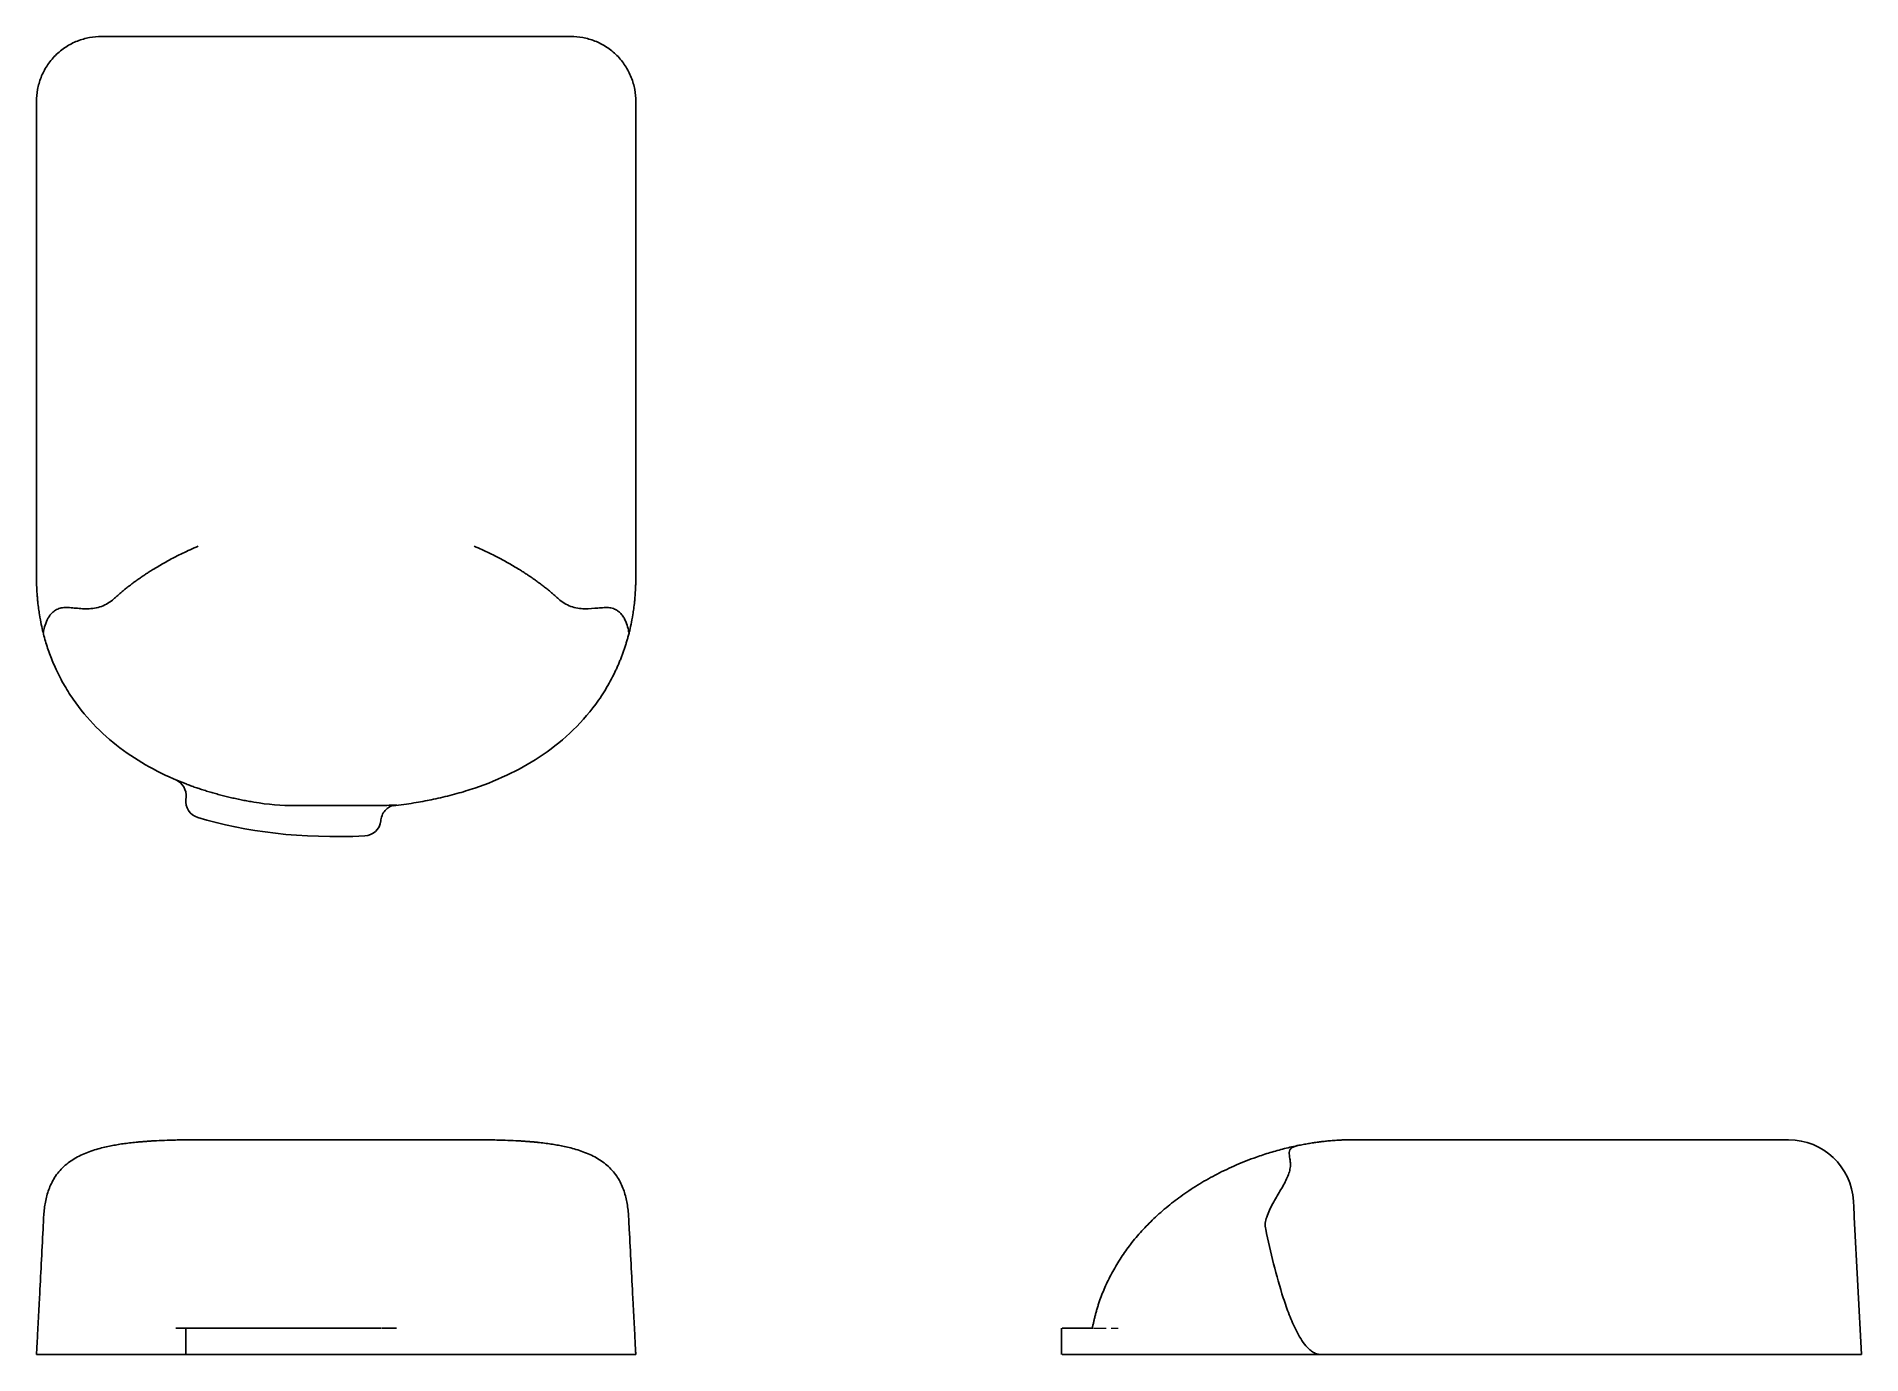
# Model space of a CAD drawing. Header units: millimetres. Extents: x 46 to 273, y 44 to 208.
import ezdxf

# ---------------------------------------------------------------- set-up
doc = ezdxf.new("R2010")
doc.units = ezdxf.units.MM
doc.linetypes.add('HIDDEN', pattern=[1.905, 1.27, -0.635])

msp = doc.modelspace()

# ---------------------------------------------------------------- linework, layer by layer
at = {"color": 7, "linetype": 'Continuous', "lineweight": 25}
for p, q in [((112.48, 208), (54.06, 208)), ((46, 140.76), (46, 199.94)), ((120.54, 140.76), (120.54, 199.94)), ((64.58, 113.13), (64.6, 113.34)), ((78.2, 112.33), (88.34, 112.33)), ((90.69, 112.36), (90.36, 112.29)), ((88.84, 110.55), (88.83, 110.43)), ((100.43, 70.76), (66.11, 70.76)), ((209.6, 70.76), (263.94, 70.76)), ((272.1, 61.15), (273, 44.05)), ((63.33, 47.32), (64.56, 47.32)), ((64.56, 47.32), (64.56, 44.05)), ((64.56, 47.32), (66.05, 47.32)), ((86.82, 47.32), (88.83, 47.32)), ((88.84, 47.32), (88.83, 47.32)), ((173.48, 47.32), (173.48, 44.05)), ((173.56, 47.32), (175.43, 47.32)), ((175.55, 47.32), (175.43, 47.32)), ((64.56, 44.05), (63.33, 44.05)), ((66.05, 44.05), (64.56, 44.05)), ((88.83, 44.05), (86.82, 44.05)), ((88.84, 44.05), (88.83, 44.05)), ((90.69, 44.05), (88.84, 44.05)), ((175.43, 44.05), (173.56, 44.05)), ((175.5, 44.05), (175.43, 44.05)), ((177.36, 44.05), (175.5, 44.05)), ((205.76, 44.05), (264.94, 44.05))]:
    msp.add_line(p, q, dxfattribs=at)
at = {"color": 7, "linetype": 'HIDDEN', "lineweight": 18}
for p, q in [((64.62, 44.05), (64.62, 47.32)), ((175.6, 47.32), (175.87, 47.32)), ((175.55, 44.05), (175.87, 44.05))]:
    msp.add_line(p, q, dxfattribs=at)
at = {"color": 7, "linetype": 'Continuous', "lineweight": 25}
for centre, radius, start, end in [((62.5, 113.59), 2.11, 353.3266, 67.0018), ((66.68, 112.88), 2.11, 173.3266, 252.7977), ((86.73, 110.67), 2.11, 272.5817, 353.3266), ((263.94, 62.69), 8.07, 3, 90)]:
    msp.add_arc(centre, radius, start, end, dxfattribs=at)
for points, knots in [([(46, 199.94), (46, 200.42), (46.04, 200.91), (46.23, 201.91), (46.37, 202.41), (46.76, 203.41), (47.01, 203.89), (47.61, 204.81), (47.96, 205.25), (48.75, 206.03), (49.18, 206.39), (50.11, 206.99), (50.59, 207.24), (51.58, 207.63), (52.09, 207.77), (53.09, 207.96), (53.58, 208), (54.06, 208)], [0, 0, 0, 0, 0.125, 0.125, 0.25, 0.25, 0.375, 0.375, 0.5, 0.5, 0.625, 0.625, 0.75, 0.75, 0.875, 0.875, 1, 1, 1, 1]), ([(112.48, 208), (112.96, 208), (113.45, 207.96), (114.45, 207.77), (114.96, 207.63), (115.95, 207.24), (116.43, 206.99), (117.36, 206.39), (117.79, 206.03), (118.58, 205.25), (118.93, 204.81), (119.53, 203.89), (119.78, 203.41), (120.17, 202.41), (120.32, 201.91), (120.5, 200.91), (120.54, 200.42), (120.54, 199.94)], [0, 0, 0, 0, 0.125, 0.125, 0.25, 0.25, 0.375, 0.375, 0.5, 0.5, 0.625, 0.625, 0.75, 0.75, 0.875, 0.875, 1, 1, 1, 1]), ([(55.62, 138.05), (55.75, 138.17), (56, 138.39), (56.38, 138.72), (56.77, 139.05), (57.16, 139.37), (57.57, 139.69), (57.98, 140), (58.39, 140.3), (58.82, 140.6), (59.25, 140.9), (59.68, 141.19), (60.13, 141.48), (60.86, 141.93), (61.91, 142.55), (63.12, 143.2), (64.19, 143.73), (65.13, 144.17), (65.78, 144.46), (66.11, 144.6)], [0, 0, 0, 0, 0.04083, 0.081774, 0.122844, 0.16405, 0.205403, 0.246913, 0.288587, 0.330436, 0.372466, 0.414686, 0.457102, 0.499721, 0.62342, 0.749798, 0.829952, 0.913291, 1, 1, 1, 1]), ([(110.92, 138.05), (110.8, 138.17), (110.55, 138.39), (110.17, 138.72), (109.79, 139.04), (109.39, 139.36), (108.99, 139.67), (108.58, 139.98), (108.16, 140.29), (107.74, 140.59), (107.31, 140.89), (106.87, 141.18), (106.42, 141.47), (105.68, 141.93), (104.63, 142.55), (103.42, 143.2), (102.34, 143.73), (101.4, 144.18), (100.76, 144.46), (100.43, 144.6)], [0, 0, 0, 0, 0.040296, 0.080797, 0.121515, 0.162462, 0.203651, 0.245094, 0.286802, 0.328787, 0.37106, 0.413633, 0.456517, 0.499722, 0.623355, 0.749798, 0.830844, 0.91423, 1, 1, 1, 1]), ([(46, 140.76), (46, 140.57), (46, 140.39), (46.01, 140.03), (46.01, 139.87), (46.02, 139.55), (46.03, 139.41), (46.04, 139.14), (46.05, 139.01), (46.07, 138.65), (46.09, 138.44), (46.12, 138.05), (46.14, 137.87), (46.19, 137.37), (46.22, 137.08), (46.29, 136.55), (46.33, 136.31), (46.44, 135.63), (46.52, 135.23), (46.67, 134.52), (46.74, 134.19), (46.82, 133.89)], [0, 0, 0, 0, 0.03125, 0.03125, 0.0625, 0.0625, 0.09375, 0.09375, 0.125, 0.125, 0.1875, 0.1875, 0.25, 0.25, 0.375, 0.375, 0.5, 0.5, 0.75, 0.75, 1, 1, 1, 1]), ([(119.73, 133.89), (119.8, 134.19), (119.88, 134.52), (120.03, 135.24), (120.1, 135.63), (120.21, 136.31), (120.25, 136.55), (120.32, 137.09), (120.35, 137.38), (120.41, 137.88), (120.42, 138.06), (120.46, 138.45), (120.47, 138.66), (120.49, 139.02), (120.5, 139.15), (120.51, 139.42), (120.52, 139.56), (120.53, 139.87), (120.53, 140.03), (120.54, 140.38), (120.54, 140.57), (120.54, 140.76)], [0, 0, 0, 0, 0.25, 0.25, 0.5, 0.5, 0.625, 0.625, 0.75, 0.75, 0.8125, 0.8125, 0.875, 0.875, 0.90625, 0.90625, 0.9375, 0.9375, 0.96875, 0.96875, 1, 1, 1, 1]), ([(46.89, 134.02), (46.93, 134.23), (46.98, 134.49), (47.17, 135.06), (47.29, 135.37), (47.55, 135.82), (47.64, 135.97), (47.87, 136.25), (48, 136.38), (48.29, 136.61), (48.45, 136.71), (48.82, 136.86), (49.02, 136.91), (49.46, 136.97), (49.69, 136.97), (50.18, 136.96), (50.43, 136.93), (50.96, 136.88), (51.23, 136.86), (51.78, 136.82), (52.06, 136.81), (52.63, 136.82), (52.92, 136.84), (53.51, 136.94), (53.8, 137.01), (54.36, 137.21), (54.63, 137.35), (55.15, 137.66), (55.39, 137.85), (55.62, 138.05)], [0, 0, 0, 0, 0.125, 0.125, 0.25, 0.25, 0.3125, 0.3125, 0.375, 0.375, 0.4375, 0.4375, 0.5, 0.5, 0.5625, 0.5625, 0.625, 0.625, 0.6875, 0.6875, 0.75, 0.75, 0.8125, 0.8125, 0.875, 0.875, 0.9375, 0.9375, 1, 1, 1, 1]), ([(110.92, 138.05), (111.38, 137.64), (111.89, 137.32), (112.74, 137.01), (113.03, 136.94), (113.6, 136.84), (113.89, 136.82), (114.76, 136.8), (115.31, 136.86), (116.1, 136.93), (116.35, 136.95), (116.84, 136.97), (117.08, 136.97), (117.51, 136.91), (117.71, 136.86), (118.09, 136.71), (118.25, 136.61), (118.54, 136.38), (118.67, 136.25), (118.89, 135.97), (118.99, 135.82), (119.25, 135.37), (119.37, 135.07), (119.56, 134.49), (119.62, 134.23), (119.65, 134.02)], [0, 0, 0, 0, 0.125, 0.125, 0.1875, 0.1875, 0.25, 0.25, 0.375, 0.375, 0.4375, 0.4375, 0.5, 0.5, 0.5625, 0.5625, 0.625, 0.625, 0.6875, 0.6875, 0.75, 0.75, 0.875, 0.875, 1, 1, 1, 1]), ([(46.82, 133.89), (46.83, 133.83), (46.84, 133.82), (46.87, 133.87), (46.88, 133.93), (46.89, 134.02)], [0, 0, 0, 0, 0.5, 0.5, 1, 1, 1, 1]), ([(119.65, 134.02), (119.66, 133.93), (119.67, 133.87), (119.7, 133.82), (119.71, 133.83), (119.73, 133.89)], [0, 0, 0, 0, 0.5, 0.5, 1, 1, 1, 1]), ([(73.05, 112.76), (72.81, 112.8), (72.33, 112.88), (71.63, 113.02), (70.94, 113.16), (70.25, 113.31), (69.58, 113.47), (68.92, 113.64), (68.27, 113.82), (67.63, 114), (67, 114.19), (66.39, 114.39), (65.78, 114.59), (65.18, 114.8), (63.39, 115.47), (60.52, 116.77), (56.74, 119.11), (53.35, 122), (50.93, 124.9), (49.32, 127.48), (48.49, 129.12), (47.94, 130.39), (47.61, 131.26), (47.31, 132.13), (47.04, 133), (46.89, 133.59), (46.82, 133.89)], [0, 0, 0, 0, 0.020823, 0.041369, 0.06164, 0.081643, 0.101381, 0.12086, 0.140082, 0.159053, 0.177778, 0.19626, 0.214504, 0.232515, 0.250296, 0.378145, 0.499874, 0.624941, 0.75002, 0.812434, 0.874911, 0.900491, 0.92577, 0.950769, 0.975506, 1, 1, 1, 1]), ([(119.73, 133.89), (119.69, 133.73), (119.6, 133.41), (119.47, 132.94), (119.33, 132.47), (119.18, 132), (119.02, 131.53), (118.85, 131.06), (118.67, 130.59), (118.48, 130.13), (118.28, 129.66), (117.8, 128.6), (116.95, 126.99), (115.14, 124.26), (112.42, 121.22), (108.63, 118.28), (104.44, 115.97), (100.77, 114.54), (97.69, 113.64), (95.81, 113.2), (94.31, 112.9), (93.19, 112.7), (91.97, 112.51), (91.13, 112.41), (90.69, 112.36)], [0, 0, 0, 0, 0.012202, 0.024463, 0.036786, 0.049173, 0.061627, 0.074151, 0.086748, 0.09942, 0.112171, 0.125004, 0.187657, 0.250113, 0.37474, 0.500236, 0.621088, 0.749304, 0.810611, 0.874685, 0.902489, 0.932584, 0.965055, 1, 1, 1, 1]), ([(88.84, 110.55), (88.87, 110.8), (88.94, 111.03), (89.16, 111.47), (89.3, 111.67), (89.65, 112.01), (89.86, 112.14), (90.3, 112.34), (90.54, 112.4), (90.78, 112.42)], [0, 0, 0, 0, 0.25, 0.25, 0.5, 0.5, 0.75, 0.75, 1, 1, 1, 1]), ([(55.62, 70.08), (55.75, 70.1), (56, 70.15), (56.38, 70.21), (56.77, 70.27), (57.16, 70.32), (57.57, 70.37), (57.98, 70.42), (58.39, 70.46), (58.82, 70.5), (59.25, 70.53), (59.68, 70.57), (60.13, 70.6), (60.86, 70.64), (61.91, 70.69), (63.12, 70.73), (64.19, 70.75), (65.13, 70.76), (65.78, 70.76), (66.11, 70.76)], [0, 0, 0, 0, 0.04083, 0.081774, 0.122844, 0.16405, 0.205403, 0.246913, 0.288587, 0.330436, 0.372466, 0.414686, 0.457102, 0.499721, 0.62342, 0.749798, 0.829952, 0.913291, 1, 1, 1, 1]), ([(110.92, 70.08), (110.8, 70.1), (110.55, 70.15), (110.17, 70.21), (109.79, 70.26), (109.39, 70.32), (108.99, 70.37), (108.58, 70.41), (108.16, 70.46), (107.74, 70.5), (107.31, 70.53), (106.87, 70.57), (106.42, 70.6), (105.68, 70.64), (104.63, 70.69), (103.42, 70.73), (102.34, 70.75), (101.4, 70.76), (100.76, 70.76), (100.43, 70.76)], [0, 0, 0, 0, 0.040296, 0.080797, 0.121515, 0.162462, 0.203651, 0.245094, 0.286802, 0.328787, 0.37106, 0.413633, 0.456517, 0.499722, 0.623355, 0.749798, 0.830844, 0.91423, 1, 1, 1, 1]), ([(203.05, 70.08), (203.17, 70.1), (203.39, 70.15), (203.72, 70.21), (204.04, 70.26), (204.36, 70.32), (204.67, 70.37), (204.98, 70.41), (205.29, 70.46), (205.59, 70.5), (205.89, 70.53), (206.18, 70.57), (206.47, 70.6), (206.93, 70.64), (207.55, 70.69), (208.2, 70.73), (208.73, 70.75), (209.18, 70.76), (209.46, 70.76), (209.6, 70.76)], [0, 0, 0, 0, 0.040296, 0.080797, 0.121515, 0.162462, 0.203651, 0.245094, 0.286802, 0.328787, 0.37106, 0.413633, 0.456517, 0.499722, 0.623355, 0.749798, 0.830844, 0.91423, 1, 1, 1, 1]), ([(46.89, 61.15), (46.93, 61.73), (46.98, 62.28), (47.17, 63.35), (47.29, 63.87), (47.55, 64.63), (47.64, 64.88), (47.87, 65.38), (48, 65.63), (48.29, 66.12), (48.45, 66.37), (48.82, 66.84), (49.02, 67.06), (49.46, 67.49), (49.69, 67.7), (50.18, 68.07), (50.43, 68.24), (50.96, 68.56), (51.23, 68.7), (51.78, 68.97), (52.06, 69.09), (52.63, 69.31), (52.92, 69.41), (53.51, 69.59), (53.8, 69.67), (54.36, 69.82), (54.63, 69.88), (55.15, 69.99), (55.39, 70.04), (55.62, 70.08)], [0, 0, 0, 0, 0.125, 0.125, 0.25, 0.25, 0.3125, 0.3125, 0.375, 0.375, 0.4375, 0.4375, 0.5, 0.5, 0.5625, 0.5625, 0.625, 0.625, 0.6875, 0.6875, 0.75, 0.75, 0.8125, 0.8125, 0.875, 0.875, 0.9375, 0.9375, 1, 1, 1, 1]), ([(110.92, 70.08), (111.38, 70), (111.89, 69.89), (112.74, 69.67), (113.03, 69.59), (113.6, 69.41), (113.89, 69.31), (114.76, 68.98), (115.31, 68.72), (116.1, 68.25), (116.35, 68.08), (116.84, 67.7), (117.08, 67.5), (117.51, 67.07), (117.71, 66.85), (118.09, 66.37), (118.25, 66.13), (118.54, 65.64), (118.67, 65.39), (118.89, 64.89), (118.99, 64.64), (119.25, 63.87), (119.37, 63.36), (119.56, 62.29), (119.62, 61.73), (119.65, 61.15)], [0, 0, 0, 0, 0.125, 0.125, 0.1875, 0.1875, 0.25, 0.25, 0.375, 0.375, 0.4375, 0.4375, 0.5, 0.5, 0.5625, 0.5625, 0.625, 0.625, 0.6875, 0.6875, 0.75, 0.75, 0.875, 0.875, 1, 1, 1, 1]), ([(177.33, 47.32), (177.35, 47.45), (177.41, 47.72), (177.5, 48.13), (177.6, 48.55), (177.71, 48.99), (177.83, 49.44), (177.96, 49.9), (178.11, 50.36), (178.42, 51.27), (178.96, 52.61), (179.84, 54.38), (180.87, 56.1), (182.08, 57.79), (183.43, 59.4), (184.98, 60.99), (186.68, 62.49), (188.58, 63.93), (190.63, 65.28), (192.86, 66.53), (195.22, 67.65), (197.16, 68.42), (198.58, 68.9), (199.45, 69.18), (200.33, 69.43), (201.22, 69.67), (202.13, 69.89), (202.75, 70.02), (203.05, 70.08)], [0, 0, 0, 0, 0.014367, 0.029087, 0.044158, 0.059581, 0.075355, 0.09148, 0.107955, 0.124782, 0.187071, 0.249972, 0.313246, 0.374364, 0.438457, 0.499095, 0.563305, 0.624225, 0.687953, 0.749541, 0.812075, 0.874146, 0.894733, 0.91548, 0.936387, 0.957447, 0.978654, 1, 1, 1, 1]), ([(203.05, 70.08), (202.64, 70), (202.32, 69.89), (202.01, 69.67), (201.94, 69.59), (201.84, 69.41), (201.82, 69.31), (201.8, 68.98), (201.86, 68.72), (201.93, 68.25), (201.95, 68.08), (201.97, 67.7), (201.97, 67.5), (201.91, 67.07), (201.86, 66.85), (201.71, 66.37), (201.61, 66.13), (201.38, 65.64), (201.25, 65.39), (200.97, 64.89), (200.82, 64.64), (200.37, 63.87), (200.07, 63.36), (199.49, 62.29), (199.23, 61.73), (199.02, 61.15)], [0, 0, 0, 0, 0.125, 0.125, 0.1875, 0.1875, 0.25, 0.25, 0.375, 0.375, 0.4375, 0.4375, 0.5, 0.5, 0.5625, 0.5625, 0.625, 0.625, 0.6875, 0.6875, 0.75, 0.75, 0.875, 0.875, 1, 1, 1, 1]), ([(272, 63.11), (272, 63.11), (272, 63.08), (272.01, 62.9), (272.02, 62.81), (272.03, 62.61), (272.03, 62.53), (272.04, 62.37), (272.04, 62.31), (272.05, 62.18), (272.05, 62.11), (272.06, 62.01)], [0, 0, 0, 0, 0.5, 0.5, 0.75, 0.75, 0.875, 0.875, 0.9375, 0.9375, 1, 1, 1, 1]), ([(46, 44.05), (46, 44.05), (46, 44.09), (46.01, 44.21), (46.01, 44.29), (46.02, 44.49), (46.03, 44.61), (46.04, 44.87), (46.05, 45), (46.07, 45.42), (46.09, 45.73), (46.12, 46.35), (46.14, 46.68), (46.19, 47.66), (46.22, 48.33), (46.29, 49.7), (46.33, 50.39), (46.44, 52.49), (46.52, 53.91), (46.67, 56.77), (46.74, 58.2), (46.82, 59.64)], [0, 0, 0, 0, 0.03125, 0.03125, 0.0625, 0.0625, 0.09375, 0.09375, 0.125, 0.125, 0.1875, 0.1875, 0.25, 0.25, 0.375, 0.375, 0.5, 0.5, 0.75, 0.75, 1, 1, 1, 1]), ([(46.82, 59.64), (46.83, 59.9), (46.84, 60.15), (46.87, 60.66), (46.88, 60.91), (46.89, 61.15)], [0, 0, 0, 0, 0.5, 0.5, 1, 1, 1, 1]), ([(119.65, 61.15), (119.66, 60.91), (119.67, 60.66), (119.7, 60.15), (119.71, 59.89), (119.73, 59.64)], [0, 0, 0, 0, 0.5, 0.5, 1, 1, 1, 1]), ([(119.73, 59.64), (119.8, 58.2), (119.88, 56.76), (120.03, 53.91), (120.1, 52.49), (120.21, 50.39), (120.25, 49.69), (120.32, 48.32), (120.35, 47.64), (120.41, 46.66), (120.42, 46.34), (120.46, 45.71), (120.47, 45.41), (120.49, 44.99), (120.5, 44.86), (120.51, 44.61), (120.52, 44.49), (120.53, 44.29), (120.53, 44.2), (120.54, 44.09), (120.54, 44.05), (120.54, 44.05)], [0, 0, 0, 0, 0.25, 0.25, 0.5, 0.5, 0.625, 0.625, 0.75, 0.75, 0.8125, 0.8125, 0.875, 0.875, 0.90625, 0.90625, 0.9375, 0.9375, 0.96875, 0.96875, 1, 1, 1, 1]), ([(199.02, 61.15), (198.93, 60.91), (198.87, 60.66), (198.82, 60.15), (198.83, 59.89), (198.89, 59.64)], [0, 0, 0, 0, 0.5, 0.5, 1, 1, 1, 1]), ([(198.89, 59.64), (199.19, 58.2), (199.52, 56.76), (200.24, 53.91), (200.63, 52.49), (201.31, 50.39), (201.55, 49.69), (202.09, 48.32), (202.38, 47.64), (202.88, 46.66), (203.06, 46.34), (203.45, 45.71), (203.66, 45.41), (204.02, 44.99), (204.15, 44.86), (204.42, 44.61), (204.56, 44.49), (204.87, 44.29), (205.03, 44.2), (205.38, 44.09), (205.57, 44.05), (205.76, 44.05)], [0, 0, 0, 0, 0.25, 0.25, 0.5, 0.5, 0.625, 0.625, 0.75, 0.75, 0.8125, 0.8125, 0.875, 0.875, 0.90625, 0.90625, 0.9375, 0.9375, 0.96875, 0.96875, 1, 1, 1, 1]), ([(88.9, 47.32), (88.93, 47.32), (89.03, 47.32), (89.43, 47.32), (90.03, 47.32), (90.53, 47.32), (90.78, 47.32)], [0, 0, 0, 0, 0.19198, 0.454966, 0.717575, 1, 1, 1, 1]), ([(175.55, 47.32), (175.8, 47.32), (176.03, 47.32), (176.47, 47.32), (176.67, 47.32), (177.01, 47.32), (177.14, 47.32), (177.34, 47.32), (177.4, 47.32), (177.42, 47.32)], [0, 0, 0, 0, 0.25, 0.25, 0.5, 0.5, 0.75, 0.75, 1, 1, 1, 1]), ([(273, 44.05), (273, 44.05), (272.96, 44.05), (272.77, 44.05), (272.63, 44.05), (272.24, 44.05), (271.99, 44.05), (271.39, 44.05), (271.03, 44.05), (270.25, 44.05), (269.81, 44.05), (268.89, 44.05), (268.41, 44.05), (267.41, 44.05), (266.91, 44.05), (265.91, 44.05), (265.42, 44.05), (264.94, 44.05)], [0, 0, 0, 0, 0.125, 0.125, 0.25, 0.25, 0.375, 0.375, 0.5, 0.5, 0.625, 0.625, 0.75, 0.75, 0.875, 0.875, 1, 1, 1, 1])]:
    msp.add_open_spline(points, degree=3, knots=knots, dxfattribs=at)
for points in [[(78.2, 112.33), (76.47, 112.33), (74.75, 112.47), (73.05, 112.76)], [(90.78, 112.42), (89.97, 112.36), (89.16, 112.33), (88.34, 112.33)], [(86.82, 108.56), (78.94, 108.21), (72, 109.02), (66.05, 110.87)], [(272.06, 62.01), (272.07, 61.73), (272.09, 61.44), (272.1, 61.15)], [(86.82, 47.32), (78.94, 47.32), (72, 47.32), (66.05, 47.32)], [(63.33, 44.05), (51.92, 44.05), (46, 44.05), (46, 44.05)], [(86.82, 44.05), (78.94, 44.05), (72, 44.05), (66.05, 44.05)], [(90.69, 44.05), (110.27, 44.05), (120.54, 44.05), (120.54, 44.05)], [(177.36, 44.05), (179.65, 44.05), (191.17, 44.05), (205.76, 44.05)]]:
    msp.add_open_spline(points, degree=3, dxfattribs=at)
at = {"color": 7, "linetype": 'HIDDEN', "lineweight": 18}
msp.add_open_spline([(177.5, 47.32), (177.53, 47.32), (177.6, 47.32), (177.71, 47.32), (177.76, 47.32)], degree=3, knots=[0, 0, 0, 0, 0.488234, 1, 1, 1, 1], dxfattribs=at)
msp.add_open_spline([(177.76, 47.32), (178.37, 47.32), (179.31, 47.32), (180.53, 47.32)], degree=3, dxfattribs=at)

doc.saveas('drawing.dxf')
